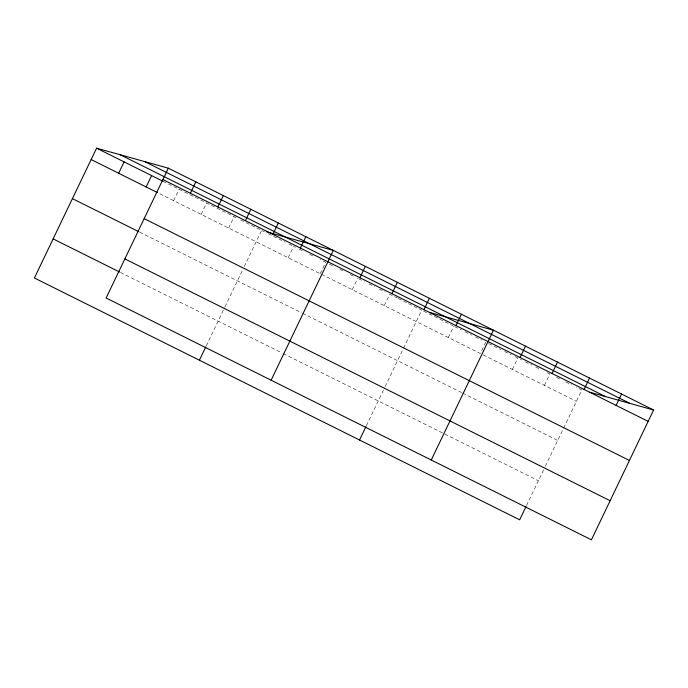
<?xml version="1.0" encoding="UTF-8"?>
<svg xmlns="http://www.w3.org/2000/svg" width="688" height="688" viewBox="0 0 688 688"><rect width="100%" height="100%" fill="white"/><g stroke="black" fill="none" stroke-linecap="round" stroke-linejoin="round"><path stroke-width="0.52" stroke-dasharray="3.44 2.58" d="M173.651 200.655L179.095 189.286M201.145 214.355L206.589 202.994M228.648 228.063L234.092 216.694M206.245 345.918L224.555 307.699M225.01 306.745L242.443 270.367M244.266 266.548L261.595 230.403M288.177 257.725L293.621 246.356M320.204 273.686L325.648 262.317L319.997 259.505M352.23 289.648L357.674 278.279M384.257 305.601L389.7 294.24L397.243 297.999M366.386 425.717L384.695 387.507M385.151 386.544L403.039 349.212M403.495 348.257L421.727 310.202L418.906 308.792M448.318 337.524L453.762 326.164M485.788 342.125L480.344 353.486L158.481 193.096M512.371 369.447L517.815 358.078M544.397 385.409L549.841 374.04L546.074 372.165M526.526 505.517L544.836 467.307M545.292 466.344L563.18 429.011M563.635 428.065L581.867 390.001L576.217 387.189M162.979 181.254L236.939 218.113M240.731 220.005L264.416 231.804M268.182 233.688L285.142 242.133M288.908 244.016L295.505 247.302M299.271 249.176L303.984 251.524M309.634 254.336L314.339 256.684M329.414 264.201L334.127 266.548M339.777 269.361L343.544 271.235M350.14 274.521L353.907 276.404M358.62 278.752L364.27 281.564M368.974 283.912L374.633 286.733M379.337 289.08L384.996 291.893M398.18 298.463L407.597 303.159M408.543 303.632L417.96 308.327M423.61 311.139L452.816 325.691M454.699 326.628L461.295 329.913M465.062 331.797L471.658 335.082M475.425 336.957L482.021 340.242M488.609 343.527L500.855 349.633M504.622 351.508L511.218 354.793M514.985 356.676L521.581 359.962M525.348 361.836L531.944 365.122M535.711 366.996L540.424 369.344M556.437 377.325L561.15 379.673M565.854 382.021L571.504 384.841M483.165 354.896L576.424 401.362M139.75 232.183L301.473 312.773M302.419 313.246L461.614 392.573M462.551 393.046L557.693 440.458M120.452 272.457L282.175 353.047M283.121 353.52L538.403 480.731"/><path stroke-width="1.03" d="M168.328 168.182L106.133 297.999L591.405 539.822L653.6 410.005L168.328 168.182L96.595 148.178L34.4 277.995L519.672 519.818L526.071 506.471M118.654 173.247L124.098 161.886M146.148 186.947L151.592 175.586M190.378 193.251L195.831 181.881M217.881 206.95L223.325 195.59M245.384 220.65L250.828 209.29M199.391 360.22L205.789 346.872M272.878 234.359L278.322 222.989M300.381 248.058L305.825 236.698M271.124 380.215L333.319 250.398L266.523 231.779M359.901 277.72L365.345 266.359M391.928 293.681L397.38 282.321M359.532 440.019L365.93 426.672M423.963 309.643L429.407 298.282M455.989 325.605L461.433 314.244M431.264 460.023L493.459 330.206L429.622 312.404M520.042 357.528L525.486 346.159M552.068 373.489L557.512 362.12M584.103 389.442L589.547 378.082M616.13 405.404L621.574 394.043M589.762 392.203L653.6 410.005M144.661 161.577L629.933 403.4M120.271 154.783L605.543 396.606M162.884 179.542L648.156 421.366M96.595 148.178L162.979 181.254M91.151 159.547L157.526 192.623M144.153 218.638L629.425 460.453M72.421 198.634L138.804 231.71M124.855 258.912L610.127 500.726M53.131 238.908L119.506 271.984"/></g></svg>
